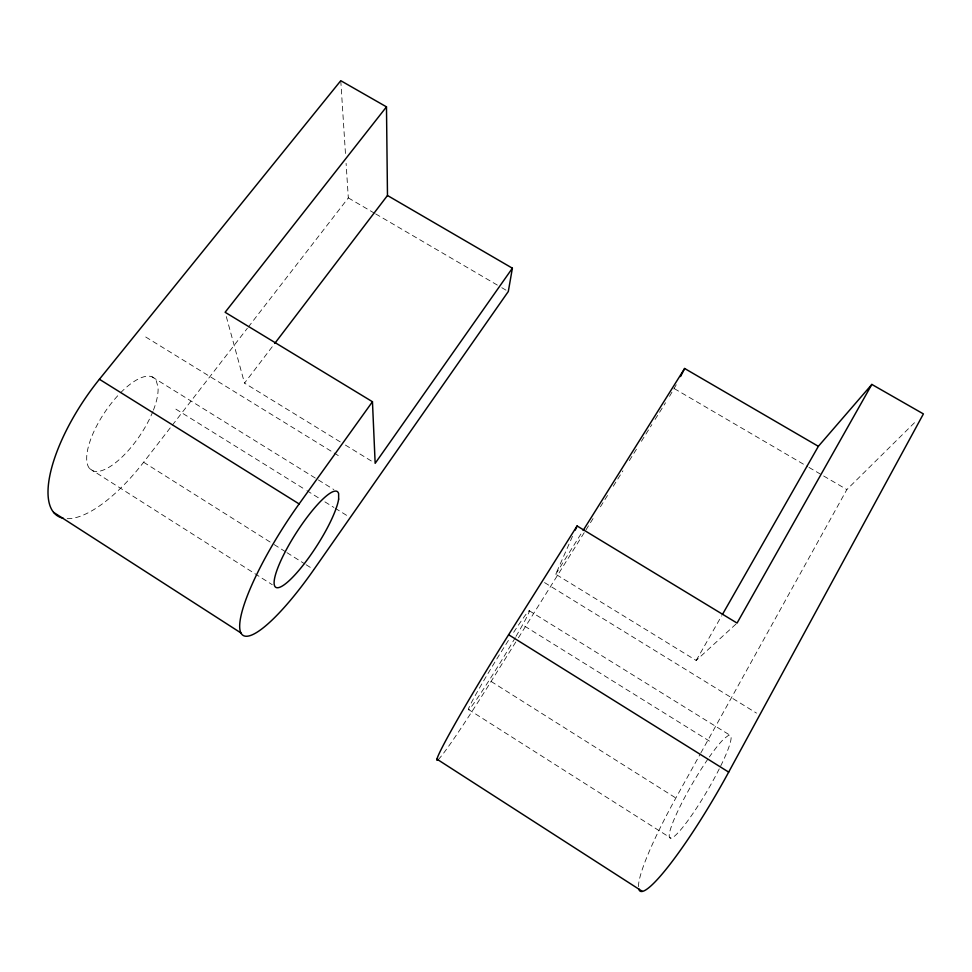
<?xml version="1.0" encoding="UTF-8"?>
<svg xmlns="http://www.w3.org/2000/svg" width="972" height="972" viewBox="0 0 972 972"><rect width="100%" height="100%" fill="white"/><g stroke="black" fill="none" stroke-linecap="round" stroke-linejoin="round"><path stroke-width="0.73" stroke-dasharray="4.86 3.65" d="M735.95 624.085L696.183 660.474L555.717 574.209L572.812 535.608M669.538 396.357L677.107 383.272M638.47 886.671A119.507 16.573 -59.6 0 1 675.856 798.012L700.083 754.321M700.812 753.008L846.855 489.572L916.936 420.305M696.183 660.474L721.674 615.798M438.178 759.606A116.749 4.884 -58.4 0 0 491.091 681.445L517.626 639.066M518.428 637.79L585.144 531.198M585.946 529.91L594.791 515.792M600.417 506.801L609.262 492.67M613.271 486.255L622.918 470.837M629.346 460.57L637.389 447.728M641.411 441.3L651.86 424.606M655.067 419.479L665.528 402.785M555.717 574.209L582.313 531.781M340.236 441.896L244.519 383.126L273.849 344.635M67.189 518.671A111.744 42.367 -56 0 0 143.625 462.235L171.412 426.356M172.348 425.153L247.362 328.269M248.285 327.078L348.316 197.899L346.093 163.345M348.316 197.899L374.329 213.123M375.629 213.876L500.495 286.934M501.795 287.7L508.307 291.503M674.361 388.654L807.647 466.633M808.959 467.398L846.855 489.572M345.4 445.067L372.568 461.749M145.727 337.005L339.884 456.561M544.539 582.58L756.495 713.096M152.045 376.832L333.894 489.596M529.181 610.683L730.75 735.683M175.883 409.139L305.658 489.876M306.933 490.678L319.788 498.672M324.927 501.868L333.918 507.457M335.206 508.259L346.773 515.452M524.734 626.187L710.24 741.6M143.625 462.235L272.889 543.785M274.165 544.587L285.683 551.853M286.959 552.655L304.88 563.967M306.156 564.768L313.835 569.616M491.091 681.445L675.856 798.012M89.703 468.662L272.269 584.719M468.346 709.378L670.874 838.131M226.306 316.617L244.519 383.126M340.771 80.7L345.607 155.824M153.418 410.135A55.72 21.068 -56 0 0 158.011 386.978L156.164 380.489A55.72 21.068 -56 0 0 120.309 393.028M152.908 411.423A55.72 21.068 -56 0 1 92.085 470.521A55.72 21.068 -56 0 1 119.252 394.134M720.689 766.009A59.571 8.238 -59.6 0 0 728.441 735.415L724.274 738.538A59.571 8.238 -59.6 0 0 709.341 756.994M719.256 768.876A59.571 8.238 -59.6 0 1 669.744 837.803A59.571 8.238 -59.6 0 1 708.515 758.184M516.023 636.381A58.199 2.43 -58.4 0 0 527.225 616.199L529.205 611.85A58.199 2.43 -58.4 0 0 512.438 634.206M515.306 637.608A58.199 2.43 -58.4 0 1 468.468 709.827A58.199 2.43 -58.4 0 1 509.911 638.118"/><path stroke-width="1.46" d="M386.479 106.847L387.476 195.494L512.378 268.199L508.307 291.503L313.835 569.616A114.174 24.482 -57.3 0 1 240.084 630.5A114.174 24.482 -57.3 0 1 299.121 503.933L372.458 401.728L225.115 312.279L386.479 106.847L340.771 80.7L99.411 379.262A111.744 42.367 -56 0 0 63.156 518.197M575.254 530.092L577.089 525.961L737.055 623.076L871.848 384.426L923.4 413.914L728.684 772.108A119.507 16.573 -59.6 0 1 638.689 888.687M680.534 376.553L684.64 368.485L818.363 446.318L871.848 384.426M722.427 614.486L818.363 446.318M583.115 530.493L684.64 368.485M438.178 759.606A116.749 4.884 -58.4 0 1 508.623 634.728L577.089 525.961M512.378 268.199L375.156 463.34L372.458 401.728M274.76 343.432L387.476 195.494M99.411 379.262L299.121 503.933M508.623 634.728L728.684 772.108M53.594 512.353L240.947 632.954M436.95 759.144L642.237 891.3M338.645 499.122L338.633 493.655A56.923 12.174 -57.3 0 0 289.061 544.733A56.923 12.174 -57.3 0 0 289.134 580.697A56.923 12.174 -57.3 0 0 338.645 499.122"/></g></svg>
